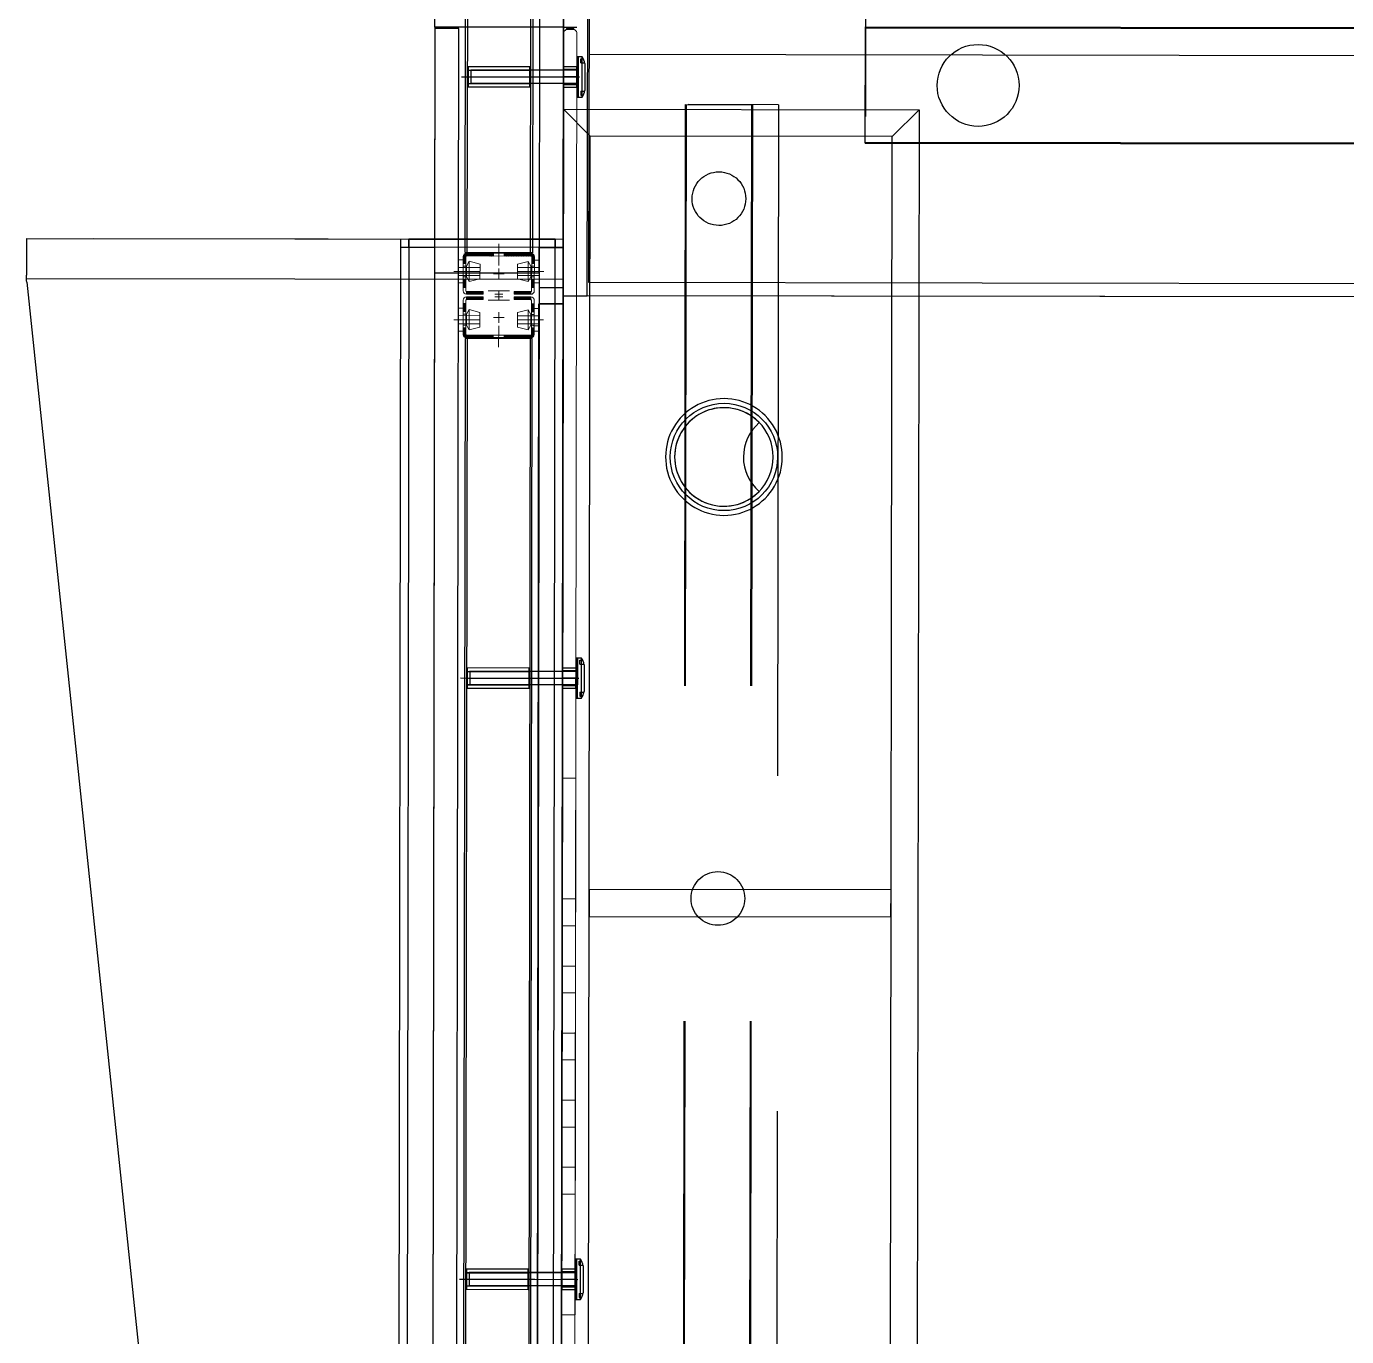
# Model space of a CAD drawing. Header units: inches. Extents: x 54 to 199, y 70 to 109.
# Drawn here: x 143.916 to 144.9, y 79.248 to 80.224 of the extents above; entities that cross this region are included whole.
import ezdxf
from ezdxf.enums import TextEntityAlignment as Align

# ---------------------------------------------------------------- set-up
doc = ezdxf.new("R2010")
doc.units = ezdxf.units.IN
doc.header["$MEASUREMENT"] = 0
for name, pattern in [('ACAD_ISO02W100', [15, 12, -3]), ('ACAD_ISO03W100', [30, 12, -18]), ('ACAD_ISO10W100', [18.5, 12, -3, 0.5, -3]), ('CENTERX2', [4, 2.5, -0.5, 0.5, -0.5]), ('DASHDOT', [1, 0.5, -0.25, 0, -0.25]), ('DASHED', [0.75, 0.5, -0.25]), ('DGN Style 2', [0.635854, 0.381513, -0.254342]), ('DGN Style 4', [470.164695, 234.8475, -117.42375, 0.469695, -117.42375]), ('HIDDEN2', [0.1875, 0.125, -0.0625]), ('HIDDENX2', [0.75, 0.5, -0.25])]:
    doc.linetypes.add(name, pattern=pattern)
for name, color, linetype in [('1501', 6, 'Continuous'), ('A002_Pen02', 2, 'Continuous'), ('CENTER', 20, 'DASHDOT'), ('DIM', 152, 'Continuous'), ('hatch', 2, 'Continuous'), ('hidden', 252, 'Continuous'), ('metal', 200, 'Continuous'), ('partition', 7, 'Continuous')]:
    doc.layers.add(name, color=color, linetype=linetype)
doc.layers.add('GLASS-EEE', color=140, linetype='Continuous', lineweight=5)
doc.layers.add('ws', color=7, linetype='Continuous', lineweight=0)
doc.layers.add('GOLDCLADDING', color=7, linetype='Continuous', true_color=0xffc20a)
doc.styles.add('ROMANS', font='romans.shx')

# ---------------------------------------------------------------- blocks, each defined once
blk = doc.blocks.new('GRWRFHRH')
at = {"color": 252, "ltscale": 3}
for p, q in [((4.2425, 7.5543), (4.24475, 9.07229)), ((4.34075, 9.07215), (4.3385, 7.55415)), ((4.3382, 7.35415), (4.33879, 7.75415)), ((4.35753, 7.57412), (4.35747, 7.53412)), ((4.2425, 7.5543), (4.24024, 6.0363)), ((4.2425, 7.5533), (4.24025, 6.0373)), ((4.3385, 7.55415), (4.2425, 7.5543)), ((4.3385, 7.55415), (4.2425, 7.5543)), ((4.2605, 7.55327), (4.2425, 7.5533)), ((4.25825, 6.03727), (4.2605, 7.55327)), ((4.33624, 6.03615), (4.3385, 7.55415)), ((4.34846, 7.53214), (4.34842, 7.50214)), ((4.34946, 7.53214), (4.34846, 7.53214)), ((4.34942, 7.50214), (4.34946, 7.53214)), ((4.35747, 7.53412), (5.66947, 7.53218)), ((4.26945, 7.52226), (4.26943, 7.51226)), ((4.34945, 7.52214), (4.26945, 7.52226)), ((4.34894, 7.51714), (4.33794, 7.51715)), ((4.33845, 7.52465), (4.33843, 7.50965)), ((4.33845, 7.52265), (4.33843, 7.51165)), ((4.34845, 7.52464), (4.33845, 7.52465)), ((4.34845, 7.52264), (4.33845, 7.52265)), ((4.34994, 7.51714), (4.34794, 7.51714)), ((4.34843, 7.50964), (4.34845, 7.52464)), ((4.34843, 7.51164), (4.34845, 7.52264)), ((4.34845, 7.52264), (4.34843, 7.51164)), ((4.34945, 7.52264), (4.34845, 7.52264)), ((4.34943, 7.51164), (4.34945, 7.52264)), ((4.34943, 7.51214), (4.26943, 7.51226)), ((4.33843, 7.51165), (4.34843, 7.51164)), ((4.33843, 7.50965), (4.34843, 7.50964)), ((4.34843, 7.51164), (4.34943, 7.51164)), ((4.34842, 7.50214), (4.34942, 7.50214)), ((4.21527, 6.05234), (4.21725, 7.39034)), ((4.21527, 6.05234), (4.21725, 7.39034)), ((4.21725, 7.39034), (4.24225, 7.3903)), ((4.21725, 7.39034), (4.22325, 7.39033)), ((4.22325, 7.39033), (4.22127, 6.05233)), ((4.22326, 7.39633), (4.22325, 7.39033)), ((4.22325, 7.39033), (4.22326, 7.39633)), ((4.22325, 7.39033), (4.24225, 7.3903)), ((4.33225, 7.39017), (4.22325, 7.39033)), ((4.33226, 7.39617), (4.22326, 7.39633)), ((4.22326, 7.39633), (4.33226, 7.39617)), ((4.24225, 7.3903), (4.24027, 6.0523)), ((4.24225, 7.3903), (4.24223, 7.3713)), ((4.32025, 7.39018), (4.31827, 6.05218)), ((4.32023, 7.37118), (4.32025, 7.39018)), ((4.33825, 7.39016), (4.32025, 7.39018)), ((4.32025, 7.39018), (4.33225, 7.39017)), ((4.33027, 6.05217), (4.33225, 7.39017)), ((4.33225, 7.39017), (4.33226, 7.39617)), ((4.33226, 7.39617), (4.33225, 7.39017)), ((4.33225, 7.39017), (4.33825, 7.39016)), ((4.33627, 6.05216), (4.33825, 7.39016)), ((4.33825, 7.39016), (4.33627, 6.05216)), ((4.24223, 7.3713), (4.32023, 7.37118)), ((4.3382, 7.35415), (4.33627, 6.05415)), ((4.9382, 7.35326), (4.3382, 7.35415)), ((5.6882, 7.35215), (4.3382, 7.35415)), ((4.3187, 6.34219), (4.32019, 7.34818)), ((4.32019, 7.34818), (4.33819, 7.34816)), ((4.33819, 7.34816), (4.3367, 6.34216)), ((4.3478, 7.08414), (4.34776, 7.05414)), ((4.3488, 7.08414), (4.3478, 7.08414)), ((4.34876, 7.05414), (4.3488, 7.08414)), ((4.26878, 7.07426), (4.26877, 7.06426)), ((4.34878, 7.07414), (4.26878, 7.07426)), ((4.33779, 7.07665), (4.33777, 7.06165)), ((4.33779, 7.07465), (4.33777, 7.06365)), ((4.34779, 7.07664), (4.33779, 7.07665)), ((4.34779, 7.07464), (4.33779, 7.07465)), ((4.34777, 7.06164), (4.34779, 7.07664)), ((4.34777, 7.06364), (4.34779, 7.07464)), ((4.34779, 7.07464), (4.34777, 7.06364)), ((4.34879, 7.07464), (4.34779, 7.07464)), ((4.34877, 7.06364), (4.34879, 7.07464)), ((4.34877, 7.06414), (4.26877, 7.06426)), ((4.34828, 7.06914), (4.33728, 7.06915)), ((4.34928, 7.06914), (4.34728, 7.06914)), ((4.33777, 7.06365), (4.34777, 7.06364)), ((4.33777, 7.06165), (4.34777, 7.06164)), ((4.34776, 7.05414), (4.34876, 7.05414)), ((4.34777, 7.06364), (4.34877, 7.06364)), ((4.34713, 6.63614), (4.34709, 6.60614)), ((4.34813, 6.63614), (4.34713, 6.63614)), ((4.34809, 6.60614), (4.34813, 6.63614)), ((4.26812, 6.62626), (4.26811, 6.61626)), ((4.34812, 6.62614), (4.26812, 6.62626)), ((4.34761, 6.62114), (4.33661, 6.62115)), ((4.33712, 6.62865), (4.3371, 6.61365)), ((4.33712, 6.62665), (4.3371, 6.61565)), ((4.34712, 6.62864), (4.33712, 6.62865)), ((4.34712, 6.62664), (4.33712, 6.62665)), ((4.34861, 6.62114), (4.34661, 6.62114)), ((4.3471, 6.61364), (4.34712, 6.62864)), ((4.3471, 6.61564), (4.34712, 6.62664)), ((4.34712, 6.62664), (4.3471, 6.61564)), ((4.34812, 6.62664), (4.34712, 6.62664)), ((4.3481, 6.61564), (4.34812, 6.62664)), ((4.34811, 6.61614), (4.26811, 6.61626)), ((4.3371, 6.61565), (4.3471, 6.61564)), ((4.3371, 6.61365), (4.3471, 6.61364)), ((4.3471, 6.61564), (4.3481, 6.61564)), ((4.34709, 6.60614), (4.34809, 6.60614))]:
    blk.add_line(p, q, dxfattribs=at)
at = {"color": 252, "linetype": 'ACAD_ISO03W100'}
for p, q in [((4.33879, 7.75415), (4.3382, 7.35415)), ((4.3562, 7.35413), (4.35679, 7.75413)), ((4.35778, 7.74412), (4.35721, 7.36413)), ((4.33841, 7.49315), (4.33665, 6.31015)), ((4.35838, 7.47312), (4.33841, 7.49315)), ((4.33841, 7.49315), (4.60341, 7.49276)), ((4.35838, 7.47312), (4.33841, 7.49315)), ((4.58338, 7.47279), (4.60341, 7.49276)), ((4.60341, 7.49276), (4.58338, 7.47279)), ((4.60341, 7.49276), (4.60165, 6.30976)), ((4.35668, 6.33012), (4.35838, 7.47312)), ((4.58338, 7.47279), (4.35838, 7.47312)), ((4.58168, 6.32979), (4.58338, 7.47279)), ((4.35721, 7.36413), (5.66921, 7.36218)), ((4.3382, 7.35415), (4.3562, 7.35413)), ((4.35754, 6.91162), (4.35751, 6.89162)), ((4.58254, 6.91129), (4.35754, 6.91162)), ((4.58251, 6.89129), (4.58254, 6.91129)), ((4.35751, 6.89162), (4.58251, 6.89129))]:
    blk.add_line(p, q, dxfattribs=at)
at = {"color": 252, "linetype": 'DASHED'}
for p, q in [((4.56352, 7.5738), (4.56339, 7.48773)), ((4.56336, 7.4678), (4.56349, 7.5545)), ((4.56349, 7.5545), (5.66349, 7.55289)), ((4.56349, 7.5538), (5.66349, 7.55219)), ((4.42765, 6.31352), (4.42942, 7.49652)), ((4.428, 6.31352), (4.42977, 7.49652)), ((4.428, 6.31352), (4.42977, 7.49652)), ((4.42835, 6.31352), (4.43012, 7.49652)), ((4.42942, 7.49652), (4.47943, 7.49644)), ((4.49873, 7.49642), (4.43135, 7.49652)), ((4.47696, 6.31345), (4.47873, 7.49645)), ((4.47766, 6.31345), (4.47943, 7.49644)), ((4.49873, 7.49642), (4.49696, 6.31342)), ((4.56336, 7.4685), (5.66336, 7.46688)), ((4.56336, 7.46815), (5.66336, 7.46653)), ((4.56336, 7.46815), (5.66336, 7.46653)), ((4.56336, 7.4678), (5.66336, 7.46618))]:
    blk.add_line(p, q, dxfattribs=at)
at = {"color": 252}
for p, q in [((4.34946, 7.53214), (4.34942, 7.50214)), ((4.35246, 7.53213), (4.34946, 7.53214)), ((4.35242, 7.50213), (4.35246, 7.53213)), ((4.35445, 7.52713), (4.35442, 7.50713)), ((4.34945, 7.52214), (4.34943, 7.51214)), ((4.34942, 7.50214), (4.35242, 7.50213)), ((3.98826, 7.39668), (4.33826, 7.39616)), ((4.21527, 6.05234), (4.21725, 7.39034)), ((4.21725, 7.39034), (4.24225, 7.3903)), ((4.32025, 7.39018), (4.33825, 7.39016)), ((4.33825, 7.39016), (4.33627, 6.05216)), ((4.29427, 7.38574), (4.28627, 7.38575)), ((4.29418, 7.3227), (4.28618, 7.32272)), ((4.3488, 7.08414), (4.34876, 7.05414)), ((4.3518, 7.08413), (4.3488, 7.08414)), ((4.35176, 7.05413), (4.3518, 7.08413)), ((4.34878, 7.07414), (4.34877, 7.06414)), ((4.35379, 7.07913), (4.35376, 7.05913)), ((4.34876, 7.05414), (4.35176, 7.05413)), ((4.34813, 6.63614), (4.34809, 6.60614)), ((4.35113, 6.63613), (4.34813, 6.63614)), ((4.35109, 6.60613), (4.35113, 6.63613)), ((4.35313, 6.63113), (4.3531, 6.61113)), ((4.34812, 6.62614), (4.34811, 6.61614)), ((4.34809, 6.60614), (4.35109, 6.60613))]:
    blk.add_line(p, q, dxfattribs=at)
at = {"color": 252, "linetype": 'HIDDENX2'}
for p, q in [((4.35139, 7.53063), (4.35332, 7.53063)), ((4.35139, 7.52763), (4.35139, 7.53063)), ((4.35139, 7.52763), (4.35436, 7.52763)), ((4.35136, 7.50663), (4.35135, 7.50363)), ((4.35136, 7.50663), (4.35433, 7.50663)), ((4.35135, 7.50363), (4.35328, 7.50363)), ((4.35072, 7.07963), (4.35073, 7.08263)), ((4.35072, 7.07963), (4.35369, 7.07963)), ((4.35073, 7.08263), (4.35266, 7.08263)), ((4.35069, 7.05863), (4.35366, 7.05863)), ((4.35069, 7.05863), (4.35069, 7.05563)), ((4.35069, 7.05563), (4.35262, 7.05563)), ((4.35006, 6.63463), (4.352, 6.63463)), ((4.35006, 6.63163), (4.35006, 6.63463)), ((4.35006, 6.63163), (4.35303, 6.63163)), ((4.35003, 6.61063), (4.35002, 6.60763)), ((4.35002, 6.60763), (4.35196, 6.60763)), ((4.35003, 6.61063), (4.353, 6.61063))]:
    blk.add_line(p, q, dxfattribs=at)
at = {"color": 252, "linetype": 'CENTERX2', "ltscale": 3}
for p, q in [((4.26242, 7.51727), (4.31852, 7.51719)), ((4.26173, 7.06927), (4.31783, 7.06919)), ((4.26106, 6.62127), (4.31717, 6.62119))]:
    blk.add_line(p, q, dxfattribs=at)
at = {"color": 252, "linetype": 'HIDDEN2'}
for p, q in [((4.26748, 7.52477), (4.26746, 7.50977)), ((4.31348, 7.5247), (4.26748, 7.52477)), ((4.26748, 7.52227), (4.31348, 7.5222)), ((4.26748, 7.52212), (4.31348, 7.52205)), ((4.31346, 7.5097), (4.31348, 7.5247)), ((4.26746, 7.51242), (4.31346, 7.51235)), ((4.26746, 7.51227), (4.31346, 7.5122)), ((4.26746, 7.50977), (4.31346, 7.5097)), ((4.26679, 7.07676), (4.26677, 7.06176)), ((4.31279, 7.0767), (4.26679, 7.07676)), ((4.26679, 7.07426), (4.31279, 7.0742)), ((4.26679, 7.07411), (4.31279, 7.07405)), ((4.31277, 7.0617), (4.31279, 7.0767)), ((4.26677, 7.06441), (4.31277, 7.06435)), ((4.26677, 7.06426), (4.31277, 7.0642)), ((4.26677, 7.06176), (4.31277, 7.0617)), ((4.26613, 6.62876), (4.2661, 6.61376)), ((4.26612, 6.62626), (4.31212, 6.6262)), ((4.26612, 6.62611), (4.31212, 6.62605)), ((4.31213, 6.6287), (4.26613, 6.62876)), ((4.3121, 6.6137), (4.31213, 6.6287)), ((4.2661, 6.61376), (4.3121, 6.6137)), ((4.26611, 6.61641), (4.31211, 6.61635)), ((4.26611, 6.61626), (4.31211, 6.6162))]:
    blk.add_line(p, q, dxfattribs=at)
at = {"color": 252, "linetype": 'CENTERX2'}
for p, q in [((4.26827, 7.51726), (4.35048, 7.51714)), ((4.26761, 7.06926), (4.34981, 7.06914)), ((4.26694, 6.62126), (4.34915, 6.62114))]:
    blk.add_line(p, q, dxfattribs=at)
at = {"color": 252, "linetype": 'HIDDENX2', "ltscale": 3}
for p, q in [((4.34945, 7.52198), (4.26945, 7.5221)), ((4.34943, 7.51229), (4.26943, 7.51241)), ((4.34878, 7.07398), (4.26878, 7.0741)), ((4.34877, 7.06429), (4.26877, 7.06441)), ((4.34812, 6.62598), (4.26812, 6.6261)), ((4.34811, 6.61629), (4.26811, 6.61641))]:
    blk.add_line(p, q, dxfattribs=at)
at = {"color": 252, "lineweight": 25}
for p, q in [((3.93826, 7.39675), (3.93822, 7.3694)), ((3.93826, 7.39675), (4.33826, 7.39616)), ((4.33826, 7.39616), (4.3367, 6.34616)), ((3.9385, 7.36411), (4.03757, 6.4196))]:
    blk.add_line(p, q, dxfattribs=at)
at = {"color": 252, "lineweight": 0}
blk.add_line((4.32078, 7.33168), (4.31558, 7.33169), dxfattribs=at)
at = {"color": 252, "linetype": 'DASHED'}
for centre, major_axis in [((4.64742, 7.51086, 0.0039), (-0.02157, 0.02157)), ((4.45431, 7.42648), (-0.01414, 0.01414)), ((4.45354, 6.90498), (-0.01414, 0.01414))]:
    blk.add_ellipse(centre, major_axis=major_axis, ratio=1, start_param=2.354711, end_param=8.637896, dxfattribs=at)
at = {"color": 252}
for centre, start_param, end_param in [((4.34163, 7.52493), 4.097186, 4.51402), ((4.34161, 7.50937), 3.336994, 3.753828), ((4.34097, 7.07693), 4.097186, 4.51402), ((4.34094, 7.06137), 3.336994, 3.753828), ((4.3403, 6.62893), 4.097186, 4.51402), ((4.34028, 6.61337), 3.336994, 3.753828)]:
    blk.add_ellipse(centre, major_axis=(-0.0092, 0.0092), ratio=1, start_param=start_param, end_param=end_param, dxfattribs=at)
at = {"color": 252, "extrusion": (0, 0, -1)}
blk.add_ellipse((3.98822, 7.36933), major_axis=(-0.03536, 0.03536), ratio=1, start_param=5.393279, end_param=5.499271, dxfattribs=at)
at = {"color": 252, "linetype": 'ACAD_ISO02W100', "ltscale": 3}
blk.add_ellipse((4.45802, 7.23398), major_axis=(-0.02828, 0.02828), ratio=1, start_param=2.354711, end_param=8.637896, dxfattribs=at)
at = {"layer": '1501', "color": 252}
for centre, major_axis, start_param, end_param in [((4.45802, 7.23398), (-0.02597, 0.02597), 4.697226, 9.436973), ((4.50618, 7.2339), (0.0238, 0.0238), 1.489627, 3.219795)]:
    blk.add_ellipse(centre, major_axis=major_axis, ratio=1, start_param=start_param, end_param=end_param, dxfattribs=at)
at = {"layer": 'A002_Pen02', "color": 252, "linetype": 'ACAD_ISO03W100'}
for p, q in [((4.21722, 7.36634), (4.21726, 7.39634)), ((4.21722, 7.36634), (4.21726, 7.39634)), ((4.33822, 7.36616), (3.93822, 7.36675))]:
    blk.add_line(p, q, dxfattribs=at)
at = {"layer": 'CENTER', "color": 252, "linetype": 'DASHDOT', "lineweight": 0, "ltscale": 5}
for p, q in [((4.29026, 7.39272), (4.29023, 7.37672)), ((4.25673, 7.37227), (4.27273, 7.37225)), ((4.29422, 7.37047), (4.28622, 7.37048)), ((4.29023, 7.37447), (4.29022, 7.36647)), ((4.32373, 7.37217), (4.30773, 7.3722)), ((4.2982, 7.35072), (4.2822, 7.35074)), ((4.29821, 7.35771), (4.28221, 7.35774)), ((4.2932, 7.35522), (4.2872, 7.35523)), ((4.2932, 7.35323), (4.2872, 7.35323)), ((4.29021, 7.35772), (4.2902, 7.35422)), ((4.2902, 7.35073), (4.2902, 7.35423)), ((4.29017, 7.33398), (4.29018, 7.34198)), ((4.25667, 7.33628), (4.27267, 7.33626)), ((4.29418, 7.33797), (4.28618, 7.33799)), ((4.29014, 7.31573), (4.29017, 7.33173)), ((4.32367, 7.33618), (4.30767, 7.3362))]:
    blk.add_line(p, q, dxfattribs=at)
at = {"layer": 'DIM', "color": 252}
for major_axis, start_param, end_param in [((0.03076, 0.03076), 0.783914, 3.925507), ((0.02597, 0.02597), 0.783914, 3.925507), ((0.03076, 0.03076), 3.925507, 7.0671), ((-0.02597, 0.02597), 2.354711, 5.496303)]:
    blk.add_ellipse((4.45802, 7.23398), major_axis=major_axis, ratio=1, start_param=start_param, end_param=end_param, dxfattribs=at)
at = {"layer": 'GLASS-EEE', "color": 252}
for p, q in [((4.33625, 6.03907), (4.33849, 7.55024)), ((4.33879, 7.55095), (4.3402, 7.55236)), ((4.34091, 7.55265), (4.34608, 7.55264)), ((4.34849, 7.55022), (4.34625, 6.03905)), ((4.34679, 7.55235), (4.3482, 7.55093))]:
    blk.add_line(p, q, dxfattribs=at)
at = {"layer": 'GLASS-EEE', "color": 252, "ltscale": 3}
for p, q in [((4.33767, 6.99465), (4.33707, 6.59465)), ((4.34767, 6.99464), (4.33767, 6.99465)), ((4.34707, 6.59464), (4.34767, 6.99464)), ((4.33753, 6.90465), (4.3375, 6.88465)), ((4.34753, 6.90464), (4.33753, 6.90465)), ((4.3475, 6.88464), (4.34753, 6.90464)), ((4.3375, 6.88465), (4.3475, 6.88464)), ((4.33746, 6.85465), (4.33743, 6.83465)), ((4.34746, 6.85464), (4.33746, 6.85465)), ((4.34743, 6.83464), (4.34746, 6.85464)), ((4.33743, 6.83465), (4.34743, 6.83464)), ((4.33738, 6.80465), (4.33736, 6.78465)), ((4.34738, 6.80464), (4.33738, 6.80465)), ((4.34736, 6.78464), (4.34738, 6.80464)), ((4.33736, 6.78465), (4.34736, 6.78464)), ((4.33728, 6.73465), (4.33731, 6.75465)), ((4.33731, 6.75465), (4.34731, 6.75464)), ((4.34731, 6.75464), (4.34728, 6.73464)), ((4.34728, 6.73464), (4.33728, 6.73465)), ((4.33721, 6.68465), (4.33724, 6.70465)), ((4.33724, 6.70465), (4.34724, 6.70464)), ((4.34724, 6.70464), (4.34721, 6.68464)), ((4.34721, 6.68464), (4.33721, 6.68465)), ((4.33707, 6.59465), (4.34707, 6.59464))]:
    blk.add_line(p, q, dxfattribs=at)
at = {"layer": 'GLASS-EEE', "color": 252}
for centre, major_axis, start_param, end_param in [((4.33949, 7.55024), (0.000707, 0.000707), 1.569313, 2.354711), ((4.34091, 7.55165), (-0.000707, 0.000707), -0.786882, -0.001484), ((4.34608, 7.55164), (-0.000707, 0.000707), 4.710905, 5.496303), ((4.34749, 7.55023), (-0.000707, 0.000707), 3.925507, 4.710905)]:
    blk.add_ellipse(centre, major_axis=major_axis, ratio=1, start_param=start_param, end_param=end_param, dxfattribs=at)
at = {"layer": 'hatch', "color": 252, "linetype": 'Continuous', "lineweight": 0}
for p, q in [((4.26024, 7.38077), (4.26021, 7.36377)), ((4.26374, 7.38076), (4.26024, 7.38077)), ((4.26374, 7.38076), (4.26371, 7.36376)), ((4.26374, 7.38283), (4.26668, 7.38576)), ((4.26374, 7.3823), (4.26721, 7.38576)), ((4.26374, 7.38177), (4.26774, 7.38576)), ((4.26374, 7.38124), (4.26574, 7.38323)), ((4.26374, 7.38071), (4.26574, 7.3827)), ((4.26374, 7.38018), (4.26574, 7.38217)), ((4.26374, 7.37965), (4.26574, 7.38164)), ((4.26374, 7.37912), (4.26574, 7.38111)), ((4.26374, 7.37859), (4.26574, 7.38058)), ((4.26375, 7.38336), (4.26615, 7.38576)), ((4.26385, 7.384), (4.26551, 7.38565)), ((4.26394, 7.37826), (4.26574, 7.38005)), ((4.26448, 7.37826), (4.26574, 7.37952)), ((4.26501, 7.37826), (4.26574, 7.37899)), ((4.26824, 7.37976), (4.26623, 7.37626)), ((4.26627, 7.38376), (4.26827, 7.38576)), ((4.2668, 7.38376), (4.2688, 7.38576)), ((4.26733, 7.38376), (4.26933, 7.38576)), ((4.26786, 7.38376), (4.26986, 7.38575)), ((4.26824, 7.37976), (4.26822, 7.36476)), ((4.27624, 7.37775), (4.26824, 7.37976)), ((4.26839, 7.38376), (4.2704, 7.38575)), ((4.26892, 7.38376), (4.27093, 7.38575)), ((4.26945, 7.38376), (4.27146, 7.38575)), ((4.26998, 7.38375), (4.27199, 7.38575)), ((4.27051, 7.38375), (4.27252, 7.38575)), ((4.27104, 7.38375), (4.27305, 7.38575)), ((4.27157, 7.38375), (4.27358, 7.38575)), ((4.2721, 7.38375), (4.27411, 7.38575)), ((4.27263, 7.38375), (4.27464, 7.38575)), ((4.27317, 7.38375), (4.27517, 7.38575)), ((4.2737, 7.38375), (4.2757, 7.38575)), ((4.27423, 7.38375), (4.27623, 7.38575)), ((4.27476, 7.38375), (4.27676, 7.38574)), ((4.27529, 7.38375), (4.27729, 7.38574)), ((4.27582, 7.38375), (4.27782, 7.38574)), ((4.27635, 7.38375), (4.27835, 7.38574)), ((4.27688, 7.38374), (4.27888, 7.38574)), ((4.27741, 7.38374), (4.27941, 7.38574)), ((4.27794, 7.38374), (4.27994, 7.38574)), ((4.27847, 7.38374), (4.28047, 7.38574)), ((4.279, 7.38374), (4.281, 7.38574)), ((4.27953, 7.38374), (4.28153, 7.38574)), ((4.28006, 7.38374), (4.28206, 7.38574)), ((4.28059, 7.38374), (4.28259, 7.38574)), ((4.28112, 7.38374), (4.28312, 7.38574)), ((4.28165, 7.38374), (4.28365, 7.38573)), ((4.28218, 7.38374), (4.28418, 7.38573)), ((4.28271, 7.38374), (4.28471, 7.38573)), ((4.28324, 7.38373), (4.28524, 7.38573)), ((4.28377, 7.38373), (4.28577, 7.38573)), ((4.2843, 7.38373), (4.28625, 7.38567)), ((4.28483, 7.38373), (4.28625, 7.38514)), ((4.28536, 7.38373), (4.28625, 7.38461)), ((4.28589, 7.38373), (4.28624, 7.38408)), ((4.29424, 7.38411), (4.29585, 7.38572)), ((4.29425, 7.38571), (4.29426, 7.38572)), ((4.29425, 7.38518), (4.29479, 7.38572)), ((4.29425, 7.38464), (4.29532, 7.38572)), ((4.29438, 7.38372), (4.29638, 7.38572)), ((4.29491, 7.38372), (4.29691, 7.38571)), ((4.29544, 7.38372), (4.29744, 7.38571)), ((4.29597, 7.38372), (4.29797, 7.38571)), ((4.2965, 7.38372), (4.2985, 7.38571)), ((4.29703, 7.38371), (4.29903, 7.38571)), ((4.29756, 7.38371), (4.29956, 7.38571)), ((4.29809, 7.38371), (4.30009, 7.38571)), ((4.29862, 7.38371), (4.30062, 7.38571)), ((4.29915, 7.38371), (4.30115, 7.38571)), ((4.29968, 7.38371), (4.30168, 7.38571)), ((4.30021, 7.38371), (4.30222, 7.38571)), ((4.30074, 7.38371), (4.30275, 7.38571)), ((4.30127, 7.38371), (4.30328, 7.38571)), ((4.3018, 7.38371), (4.30381, 7.3857)), ((4.30233, 7.38371), (4.30434, 7.3857)), ((4.30286, 7.38371), (4.30487, 7.3857)), ((4.30339, 7.3837), (4.3054, 7.3857)), ((4.30392, 7.3837), (4.30593, 7.3857)), ((4.30424, 7.3777), (4.31224, 7.37969)), ((4.30445, 7.3837), (4.30646, 7.3857)), ((4.30499, 7.3837), (4.30699, 7.3857)), ((4.30552, 7.3837), (4.30752, 7.3857)), ((4.30605, 7.3837), (4.30805, 7.3857)), ((4.30658, 7.3837), (4.30858, 7.3857)), ((4.30711, 7.3837), (4.30911, 7.3857)), ((4.30764, 7.3837), (4.30964, 7.3857)), ((4.30817, 7.3837), (4.31017, 7.38569)), ((4.3087, 7.3837), (4.3107, 7.38569)), ((4.30923, 7.3837), (4.31123, 7.38569)), ((4.30976, 7.3837), (4.31176, 7.38569)), ((4.31029, 7.38369), (4.31229, 7.38569)), ((4.31082, 7.38369), (4.31282, 7.38569)), ((4.31135, 7.38369), (4.31335, 7.38569)), ((4.31188, 7.38369), (4.31388, 7.38569)), ((4.31224, 7.37969), (4.31222, 7.36469)), ((4.31224, 7.37969), (4.31423, 7.37619)), ((4.31241, 7.38369), (4.31441, 7.38568)), ((4.31294, 7.38369), (4.31487, 7.38561)), ((4.31347, 7.38369), (4.31526, 7.38547)), ((4.314, 7.38369), (4.3156, 7.38529)), ((4.31447, 7.38363), (4.3159, 7.38506)), ((4.31472, 7.38335), (4.31616, 7.38479)), ((4.31474, 7.38284), (4.31639, 7.38448)), ((4.31474, 7.38231), (4.31656, 7.38412)), ((4.31474, 7.38178), (4.31669, 7.38372)), ((4.31474, 7.38125), (4.31674, 7.38325)), ((4.31474, 7.38072), (4.31674, 7.38272)), ((4.31474, 7.38019), (4.31674, 7.38219)), ((4.31474, 7.37966), (4.31674, 7.38166)), ((4.31474, 7.37913), (4.31674, 7.38113)), ((4.31474, 7.3786), (4.31674, 7.38059)), ((4.31486, 7.37819), (4.31674, 7.38006)), ((4.31539, 7.37819), (4.31674, 7.37953)), ((4.31592, 7.37819), (4.31674, 7.379)), ((4.31674, 7.38069), (4.31671, 7.36369)), ((4.31674, 7.38069), (4.32024, 7.38068)), ((4.32024, 7.38068), (4.32021, 7.36368)), ((4.26623, 7.37626), (4.26373, 7.37626)), ((4.26554, 7.37826), (4.26574, 7.37846)), ((4.26623, 7.37626), (4.26622, 7.36826)), ((4.27624, 7.37775), (4.27622, 7.36675)), ((4.30424, 7.3777), (4.30422, 7.3667)), ((4.31423, 7.37619), (4.31422, 7.36819)), ((4.31423, 7.37619), (4.31673, 7.37619)), ((4.31645, 7.37819), (4.31674, 7.37847)), ((4.26371, 7.36376), (4.26021, 7.36377)), ((4.26371, 7.36374), (4.26572, 7.36573)), ((4.26371, 7.36321), (4.26572, 7.3652)), ((4.26371, 7.36268), (4.26572, 7.36467)), ((4.26371, 7.36214), (4.26571, 7.36414)), ((4.26371, 7.36161), (4.26571, 7.36361)), ((4.26371, 7.36108), (4.26571, 7.36308)), ((4.26371, 7.36055), (4.26571, 7.36255)), ((4.26622, 7.36826), (4.26372, 7.36826)), ((4.26372, 7.36586), (4.26412, 7.36626)), ((4.26372, 7.36533), (4.26465, 7.36626)), ((4.26372, 7.3648), (4.26519, 7.36626)), ((4.26372, 7.36427), (4.26572, 7.36626)), ((4.26395, 7.36026), (4.26571, 7.36202)), ((4.26448, 7.36026), (4.26571, 7.36149)), ((4.26501, 7.36026), (4.26571, 7.36096)), ((4.26554, 7.36026), (4.26571, 7.36043)), ((4.26822, 7.36476), (4.26622, 7.36826)), ((4.27622, 7.36675), (4.26822, 7.36476)), ((4.30422, 7.3667), (4.31222, 7.36469)), ((4.31222, 7.36469), (4.31422, 7.36819)), ((4.31422, 7.36819), (4.31672, 7.36819)), ((4.31471, 7.36375), (4.31672, 7.36575)), ((4.31471, 7.36322), (4.31672, 7.36522)), ((4.31471, 7.36269), (4.31672, 7.36468)), ((4.31471, 7.36216), (4.31671, 7.36415)), ((4.31471, 7.36163), (4.31671, 7.36362)), ((4.31471, 7.3611), (4.31671, 7.36309)), ((4.31471, 7.36057), (4.31671, 7.36256)), ((4.31472, 7.36587), (4.31504, 7.36619)), ((4.31472, 7.36534), (4.31557, 7.36619)), ((4.31472, 7.36481), (4.3161, 7.36619)), ((4.31472, 7.36428), (4.31663, 7.36619)), ((4.31486, 7.36019), (4.31671, 7.36203)), ((4.31539, 7.36019), (4.31671, 7.3615)), ((4.31592, 7.36019), (4.31671, 7.36097)), ((4.31645, 7.36019), (4.31671, 7.36044)), ((4.31671, 7.36369), (4.32021, 7.36368)), ((4.2662, 7.35722), (4.26625, 7.35726)), ((4.2662, 7.35669), (4.26678, 7.35726)), ((4.2662, 7.35616), (4.26731, 7.35726)), ((4.2662, 7.35563), (4.26784, 7.35726)), ((4.2662, 7.3529), (4.26783, 7.35126)), ((4.2662, 7.35237), (4.2673, 7.35126)), ((4.2662, 7.35184), (4.26677, 7.35126)), ((4.2662, 7.35131), (4.26624, 7.35127)), ((4.26636, 7.35326), (4.26836, 7.35126)), ((4.26637, 7.35526), (4.26837, 7.35726)), ((4.26689, 7.35326), (4.26889, 7.35126)), ((4.2669, 7.35526), (4.2689, 7.35726)), ((4.26742, 7.35326), (4.26942, 7.35126)), ((4.26743, 7.35526), (4.26943, 7.35726)), ((4.26795, 7.35326), (4.26995, 7.35126)), ((4.26796, 7.35526), (4.26996, 7.35725)), ((4.26848, 7.35326), (4.27048, 7.35126)), ((4.26849, 7.35526), (4.27049, 7.35725)), ((4.26902, 7.35526), (4.27102, 7.35725)), ((4.26902, 7.35326), (4.27101, 7.35126)), ((4.26955, 7.35526), (4.27155, 7.35725)), ((4.26955, 7.35326), (4.27154, 7.35126)), ((4.27008, 7.35525), (4.27208, 7.35725)), ((4.27008, 7.35326), (4.27207, 7.35126)), ((4.27061, 7.35525), (4.27261, 7.35725)), ((4.27061, 7.35326), (4.2726, 7.35126)), ((4.27114, 7.35525), (4.27314, 7.35725)), ((4.27114, 7.35326), (4.27313, 7.35125)), ((4.27167, 7.35525), (4.27367, 7.35725)), ((4.27167, 7.35326), (4.27366, 7.35125)), ((4.2722, 7.35525), (4.2742, 7.35725)), ((4.2722, 7.35326), (4.27419, 7.35125)), ((4.27273, 7.35525), (4.27473, 7.35725)), ((4.27273, 7.35326), (4.27472, 7.35125)), ((4.27326, 7.35525), (4.27526, 7.35725)), ((4.27326, 7.35325), (4.27525, 7.35125)), ((4.27379, 7.35525), (4.27579, 7.35725)), ((4.27379, 7.35325), (4.27579, 7.35125)), ((4.27432, 7.35525), (4.27632, 7.35725)), ((4.27432, 7.35325), (4.27632, 7.35125)), ((4.27485, 7.35525), (4.27685, 7.35724)), ((4.27485, 7.35325), (4.27685, 7.35125)), ((4.27538, 7.35525), (4.27739, 7.35724)), ((4.27538, 7.35325), (4.27738, 7.35125)), ((4.27591, 7.35525), (4.27792, 7.35724)), ((4.27591, 7.35325), (4.27791, 7.35125)), ((4.27644, 7.35524), (4.27845, 7.35724)), ((4.27644, 7.35325), (4.27844, 7.35125)), ((4.27697, 7.35524), (4.2787, 7.35697)), ((4.27697, 7.35325), (4.2787, 7.35152)), ((4.2775, 7.35524), (4.2787, 7.35644)), ((4.2775, 7.35325), (4.2787, 7.35205)), ((4.27803, 7.35524), (4.2787, 7.35591)), ((4.27803, 7.35325), (4.2787, 7.35258)), ((4.27856, 7.35524), (4.2787, 7.35538)), ((4.27856, 7.35325), (4.2787, 7.35311)), ((4.3017, 7.35713), (4.30178, 7.35721)), ((4.3017, 7.3566), (4.30231, 7.35721)), ((4.3017, 7.35607), (4.30284, 7.35721)), ((4.3017, 7.35554), (4.30337, 7.3572)), ((4.3017, 7.35288), (4.30336, 7.35121)), ((4.3017, 7.35235), (4.30283, 7.35121)), ((4.3017, 7.35182), (4.3023, 7.35121)), ((4.3017, 7.35129), (4.30177, 7.35121)), ((4.3019, 7.35521), (4.3039, 7.3572)), ((4.3019, 7.35321), (4.30389, 7.35121)), ((4.30243, 7.35521), (4.30443, 7.3572)), ((4.30243, 7.35321), (4.30442, 7.35121)), ((4.30296, 7.35521), (4.30496, 7.3572)), ((4.30296, 7.35321), (4.30495, 7.35121)), ((4.30349, 7.3552), (4.30549, 7.3572)), ((4.30349, 7.35321), (4.30548, 7.35121)), ((4.30402, 7.3552), (4.30602, 7.3572)), ((4.30402, 7.35321), (4.30601, 7.35121)), ((4.30455, 7.3552), (4.30655, 7.3572)), ((4.30455, 7.35321), (4.30654, 7.35121)), ((4.30508, 7.3552), (4.30708, 7.3572)), ((4.30508, 7.35321), (4.30707, 7.3512)), ((4.30561, 7.3552), (4.30761, 7.3572)), ((4.30561, 7.35321), (4.30761, 7.3512)), ((4.30614, 7.3552), (4.30814, 7.3572)), ((4.30614, 7.35321), (4.30814, 7.3512)), ((4.30667, 7.3552), (4.30867, 7.3572)), ((4.30667, 7.35321), (4.30867, 7.3512)), ((4.3072, 7.3552), (4.3092, 7.3572)), ((4.3072, 7.3532), (4.3092, 7.3512)), ((4.30773, 7.3552), (4.30974, 7.3572)), ((4.30773, 7.3532), (4.30973, 7.3512)), ((4.30826, 7.3552), (4.31027, 7.35719)), ((4.30826, 7.3532), (4.31026, 7.3512)), ((4.30879, 7.3552), (4.3108, 7.35719)), ((4.30879, 7.3532), (4.31079, 7.3512)), ((4.30932, 7.3552), (4.31133, 7.35719)), ((4.30932, 7.3532), (4.31132, 7.3512)), ((4.30985, 7.3552), (4.31186, 7.35719)), ((4.30985, 7.3532), (4.31185, 7.3512)), ((4.31038, 7.35519), (4.31239, 7.35719)), ((4.31038, 7.3532), (4.31238, 7.3512)), ((4.31091, 7.35519), (4.31292, 7.35719)), ((4.31091, 7.3532), (4.31291, 7.3512)), ((4.31144, 7.35519), (4.31345, 7.35719)), ((4.31144, 7.3532), (4.31344, 7.3512)), ((4.31197, 7.35519), (4.31398, 7.35719)), ((4.31197, 7.3532), (4.31397, 7.35119)), ((4.3125, 7.3532), (4.3142, 7.3515)), ((4.31251, 7.35519), (4.3142, 7.35689)), ((4.31303, 7.3532), (4.3142, 7.35203)), ((4.31304, 7.35519), (4.3142, 7.35636)), ((4.31356, 7.35319), (4.3142, 7.35256)), ((4.31357, 7.35519), (4.3142, 7.35582)), ((4.31409, 7.35319), (4.3142, 7.35309)), ((4.3141, 7.35519), (4.3142, 7.35529)), ((4.26016, 7.32777), (4.26019, 7.34477)), ((4.26369, 7.34477), (4.26019, 7.34477)), ((4.26366, 7.32777), (4.26369, 7.34477)), ((4.26368, 7.34374), (4.26515, 7.34227)), ((4.26368, 7.34321), (4.26462, 7.34227)), ((4.26368, 7.34268), (4.26409, 7.34227)), ((4.26618, 7.34027), (4.26368, 7.34027)), ((4.26369, 7.34798), (4.26569, 7.34598)), ((4.26369, 7.34745), (4.26569, 7.34545)), ((4.26369, 7.34692), (4.26569, 7.34492)), ((4.26369, 7.34639), (4.26569, 7.34438)), ((4.26369, 7.34586), (4.26568, 7.34385)), ((4.26369, 7.34533), (4.26568, 7.34332)), ((4.26369, 7.3448), (4.26568, 7.34279)), ((4.26369, 7.34427), (4.26568, 7.34227)), ((4.26393, 7.34827), (4.26569, 7.34651)), ((4.26446, 7.34827), (4.26569, 7.34704)), ((4.26499, 7.34827), (4.26569, 7.34757)), ((4.26552, 7.34827), (4.26569, 7.3481)), ((4.26617, 7.33227), (4.26618, 7.34027)), ((4.26818, 7.34376), (4.26618, 7.34027)), ((4.26816, 7.32876), (4.26818, 7.34376)), ((4.27618, 7.34175), (4.26818, 7.34376)), ((4.27617, 7.33075), (4.27618, 7.34175)), ((4.30417, 7.33071), (4.30418, 7.34171)), ((4.30418, 7.34171), (4.31218, 7.3437)), ((4.31216, 7.3287), (4.31218, 7.3437)), ((4.31218, 7.3437), (4.31418, 7.34019)), ((4.31417, 7.33219), (4.31418, 7.34019)), ((4.31418, 7.34019), (4.31668, 7.34019)), ((4.31468, 7.34357), (4.31606, 7.34219)), ((4.31468, 7.34304), (4.31553, 7.34219)), ((4.31468, 7.34251), (4.315, 7.34219)), ((4.31469, 7.34781), (4.31669, 7.34581)), ((4.31469, 7.34728), (4.31669, 7.34528)), ((4.31469, 7.34675), (4.31669, 7.34475)), ((4.31469, 7.34622), (4.31669, 7.34422)), ((4.31469, 7.34569), (4.31668, 7.34369)), ((4.31469, 7.34516), (4.31668, 7.34316)), ((4.31469, 7.34463), (4.31668, 7.34263)), ((4.31469, 7.3441), (4.31659, 7.34219)), ((4.31484, 7.34819), (4.31669, 7.34634)), ((4.31537, 7.34819), (4.31669, 7.34687)), ((4.3159, 7.34819), (4.31669, 7.3474)), ((4.31643, 7.34819), (4.31669, 7.34793)), ((4.31666, 7.32769), (4.31669, 7.34469)), ((4.31669, 7.34469), (4.32019, 7.34468)), ((4.32016, 7.32769), (4.32019, 7.34468)), ((4.26366, 7.32995), (4.26566, 7.32794)), ((4.26366, 7.32942), (4.26566, 7.32741)), ((4.26617, 7.33227), (4.26367, 7.33227)), ((4.26387, 7.33027), (4.26566, 7.32847)), ((4.2644, 7.33027), (4.26566, 7.32901)), ((4.26493, 7.33027), (4.26566, 7.32954)), ((4.26546, 7.33027), (4.26566, 7.33007)), ((4.26816, 7.32876), (4.26617, 7.33227)), ((4.27617, 7.33075), (4.26816, 7.32876)), ((4.30417, 7.33071), (4.31216, 7.3287)), ((4.31216, 7.3287), (4.31417, 7.33219)), ((4.31417, 7.33219), (4.31667, 7.33219)), ((4.31466, 7.32978), (4.31666, 7.32778)), ((4.31479, 7.33019), (4.31666, 7.32831)), ((4.31532, 7.33019), (4.31666, 7.32884)), ((4.31585, 7.33019), (4.31666, 7.32937)), ((4.31638, 7.33019), (4.31666, 7.3299)), ((4.26366, 7.32777), (4.26016, 7.32777)), ((4.26366, 7.32889), (4.26566, 7.32688)), ((4.26366, 7.32836), (4.26566, 7.32635)), ((4.26366, 7.32783), (4.26566, 7.32582)), ((4.26366, 7.3273), (4.26566, 7.32529)), ((4.26366, 7.32677), (4.26765, 7.32276)), ((4.26366, 7.32624), (4.26712, 7.32276)), ((4.26366, 7.3257), (4.26659, 7.32276)), ((4.26366, 7.32517), (4.26606, 7.32277)), ((4.26377, 7.32453), (4.26542, 7.32288)), ((4.26618, 7.32477), (4.26818, 7.32276)), ((4.26671, 7.32476), (4.26871, 7.32276)), ((4.26724, 7.32476), (4.26924, 7.32276)), ((4.26777, 7.32476), (4.26977, 7.32276)), ((4.2683, 7.32476), (4.2703, 7.32276)), ((4.26884, 7.32476), (4.27083, 7.32276)), ((4.26937, 7.32476), (4.27136, 7.32276)), ((4.2699, 7.32476), (4.27189, 7.32276)), ((4.27043, 7.32476), (4.27242, 7.32276)), ((4.27096, 7.32476), (4.27295, 7.32276)), ((4.27149, 7.32476), (4.27348, 7.32275)), ((4.27202, 7.32476), (4.27401, 7.32275)), ((4.27255, 7.32476), (4.27454, 7.32275)), ((4.27308, 7.32475), (4.27507, 7.32275)), ((4.27361, 7.32475), (4.27561, 7.32275)), ((4.27414, 7.32475), (4.27614, 7.32275)), ((4.27467, 7.32475), (4.27667, 7.32275)), ((4.2752, 7.32475), (4.2772, 7.32275)), ((4.27573, 7.32475), (4.27773, 7.32275)), ((4.27626, 7.32475), (4.27826, 7.32275)), ((4.27679, 7.32475), (4.27879, 7.32275)), ((4.27732, 7.32475), (4.27932, 7.32275)), ((4.27785, 7.32475), (4.27985, 7.32274)), ((4.27838, 7.32475), (4.28038, 7.32274)), ((4.27891, 7.32475), (4.28091, 7.32274)), ((4.27944, 7.32475), (4.28144, 7.32274)), ((4.27997, 7.32474), (4.28197, 7.32274)), ((4.2805, 7.32474), (4.2825, 7.32274)), ((4.28103, 7.32474), (4.28303, 7.32274)), ((4.28156, 7.32474), (4.28356, 7.32274)), ((4.28209, 7.32474), (4.28409, 7.32274)), ((4.28262, 7.32474), (4.28462, 7.32274)), ((4.28315, 7.32474), (4.28515, 7.32274)), ((4.28368, 7.32474), (4.28568, 7.32274)), ((4.28421, 7.32474), (4.28615, 7.32279)), ((4.28475, 7.32474), (4.28615, 7.32332)), ((4.28528, 7.32474), (4.28616, 7.32385)), ((4.28581, 7.32474), (4.28616, 7.32438)), ((4.29415, 7.32327), (4.2947, 7.32272)), ((4.29415, 7.32274), (4.29417, 7.32272)), ((4.29416, 7.32433), (4.29576, 7.32272)), ((4.29416, 7.3238), (4.29523, 7.32272)), ((4.29429, 7.32472), (4.29629, 7.32272)), ((4.29482, 7.32472), (4.29682, 7.32272)), ((4.29535, 7.32472), (4.29735, 7.32272)), ((4.29588, 7.32472), (4.29788, 7.32272)), ((4.29641, 7.32472), (4.29841, 7.32272)), ((4.29694, 7.32472), (4.29894, 7.32272)), ((4.29747, 7.32472), (4.29947, 7.32272)), ((4.298, 7.32472), (4.3, 7.32271)), ((4.29853, 7.32472), (4.30053, 7.32271)), ((4.29906, 7.32472), (4.30106, 7.32271)), ((4.29959, 7.32472), (4.30159, 7.32271)), ((4.30012, 7.32471), (4.30212, 7.32271)), ((4.30065, 7.32471), (4.30265, 7.32271)), ((4.30119, 7.32471), (4.30318, 7.32271)), ((4.30172, 7.32471), (4.30371, 7.32271)), ((4.30225, 7.32471), (4.30424, 7.32271)), ((4.30278, 7.32471), (4.30477, 7.32271)), ((4.30331, 7.32471), (4.3053, 7.32271)), ((4.30384, 7.32471), (4.30583, 7.32271)), ((4.30437, 7.32471), (4.30636, 7.32271)), ((4.3049, 7.32471), (4.30689, 7.3227)), ((4.30543, 7.32471), (4.30742, 7.3227)), ((4.30596, 7.32471), (4.30796, 7.3227)), ((4.30649, 7.32471), (4.30849, 7.3227)), ((4.30702, 7.3247), (4.30902, 7.3227)), ((4.30755, 7.3247), (4.30955, 7.3227)), ((4.30808, 7.3247), (4.31008, 7.3227)), ((4.30861, 7.3247), (4.31061, 7.3227)), ((4.30914, 7.3247), (4.31114, 7.3227)), ((4.30967, 7.3247), (4.31167, 7.3227)), ((4.3102, 7.3247), (4.3122, 7.3227)), ((4.31073, 7.3247), (4.31273, 7.3227)), ((4.31126, 7.3247), (4.31326, 7.3227)), ((4.31179, 7.3247), (4.31379, 7.32269)), ((4.31232, 7.3247), (4.31431, 7.3227)), ((4.31285, 7.3247), (4.31477, 7.32277)), ((4.31338, 7.3247), (4.31517, 7.32291)), ((4.31391, 7.32469), (4.31551, 7.32309)), ((4.31439, 7.32475), (4.31581, 7.32332)), ((4.31463, 7.32504), (4.31607, 7.32359)), ((4.31466, 7.32925), (4.31666, 7.32725)), ((4.31466, 7.32872), (4.31666, 7.32672)), ((4.31466, 7.32819), (4.31666, 7.32619)), ((4.31466, 7.32766), (4.31666, 7.32566)), ((4.31466, 7.32713), (4.31666, 7.32513)), ((4.31466, 7.3266), (4.3166, 7.32466)), ((4.31466, 7.32607), (4.31647, 7.32425)), ((4.31466, 7.32554), (4.3163, 7.3239)), ((4.31666, 7.32769), (4.32016, 7.32769))]:
    blk.add_line(p, q, dxfattribs=at)
at = {"layer": 'hatch', "color": 252, "linetype": 'DGN Style 2', "lineweight": 0}
for p, q in [((4.27622, 7.36925), (4.26022, 7.36927)), ((4.27623, 7.37525), (4.26023, 7.37527)), ((4.30422, 7.3692), (4.32022, 7.36918)), ((4.30423, 7.3752), (4.32023, 7.37518)), ((4.27618, 7.33925), (4.26018, 7.33927)), ((4.27617, 7.33325), (4.26017, 7.33327)), ((4.30417, 7.33321), (4.32017, 7.33318)), ((4.30418, 7.33921), (4.32018, 7.33918))]:
    blk.add_line(p, q, dxfattribs=at)
at = {"layer": 'hatch', "color": 252, "linetype": 'DGN Style 4', "lineweight": 0}
for p, q in [((4.27623, 7.37225), (4.26023, 7.37227)), ((4.30423, 7.3722), (4.32023, 7.37218)), ((4.27617, 7.33625), (4.26017, 7.33627)), ((4.30417, 7.33621), (4.32017, 7.33618))]:
    blk.add_line(p, q, dxfattribs=at)
at = {"layer": 'hidden', "color": 252, "linetype": 'HIDDENX2', "ltscale": 50}
for p, q in [((4.32078, 7.74818), (4.32021, 7.36018)), ((4.33821, 7.36015), (4.33878, 7.74815)), ((4.32021, 7.36018), (4.33821, 7.36015)), ((4.32019, 7.34818), (4.31825, 6.04219)), ((4.33819, 7.34816), (4.32019, 7.34818)), ((4.33625, 6.04216), (4.33819, 7.34816))]:
    blk.add_line(p, q, dxfattribs=at)
at = {"layer": 'metal', "color": 252, "linetype": 'Continuous', "lineweight": 0}
for p, q in [((4.26371, 7.35776), (4.26374, 7.38326)), ((4.26571, 7.35776), (4.26574, 7.38326)), ((4.31424, 7.38369), (4.26624, 7.38376)), ((4.31425, 7.38569), (4.26625, 7.38576)), ((4.28625, 7.38573), (4.28624, 7.38373)), ((4.29425, 7.38572), (4.29424, 7.38372)), ((4.31471, 7.35769), (4.31474, 7.38319)), ((4.31671, 7.35769), (4.31674, 7.38319)), ((4.26574, 7.37826), (4.26374, 7.37826)), ((4.31674, 7.37819), (4.31474, 7.37819)), ((4.26571, 7.36026), (4.26371, 7.36026)), ((4.26572, 7.36626), (4.26372, 7.36626)), ((4.31671, 7.36019), (4.31471, 7.36019)), ((4.31672, 7.36619), (4.31472, 7.36619)), ((4.2637, 7.35077), (4.26366, 7.32527)), ((4.2657, 7.35077), (4.26566, 7.32527)), ((4.2787, 7.35724), (4.2662, 7.35726)), ((4.2662, 7.35526), (4.2662, 7.35726)), ((4.2787, 7.35524), (4.2662, 7.35526)), ((4.2787, 7.35325), (4.2662, 7.35327)), ((4.2662, 7.35327), (4.2662, 7.35127)), ((4.2787, 7.35125), (4.2662, 7.35127)), ((4.2787, 7.35724), (4.2787, 7.35524)), ((4.2787, 7.35125), (4.2787, 7.35325)), ((4.3142, 7.35719), (4.3017, 7.35721)), ((4.3017, 7.35721), (4.3017, 7.35521)), ((4.3142, 7.35519), (4.3017, 7.35521)), ((4.3142, 7.35319), (4.3017, 7.35321)), ((4.3017, 7.35121), (4.3017, 7.35321)), ((4.3142, 7.35119), (4.3017, 7.35121)), ((4.3142, 7.35519), (4.3142, 7.35719)), ((4.3142, 7.35319), (4.3142, 7.35119)), ((4.3147, 7.35069), (4.31466, 7.32519)), ((4.3167, 7.35069), (4.31666, 7.32519)), ((4.26568, 7.34227), (4.26368, 7.34227)), ((4.26569, 7.34827), (4.26369, 7.34827)), ((4.31668, 7.34219), (4.31468, 7.34219)), ((4.31669, 7.34819), (4.31469, 7.34819)), ((4.26566, 7.33027), (4.26366, 7.33027)), ((4.31666, 7.33019), (4.31466, 7.33019)), ((4.31415, 7.32269), (4.26615, 7.32277)), ((4.31416, 7.32469), (4.26616, 7.32477)), ((4.28615, 7.32274), (4.28616, 7.32474)), ((4.29415, 7.32272), (4.29416, 7.32472))]:
    blk.add_line(p, q, dxfattribs=at)
for centre, major_axis, start_param, end_param in [((4.26624, 7.38326), (0.00177, 0.00177), 0.783914, 2.354711), ((4.26624, 7.38326), (-0.000354, 0.000354), -0.786882, 0.783914), ((4.31424, 7.38319), (-0.000354, 0.000354), 3.925507, 5.496303), ((4.31424, 7.38319), (-0.00177, 0.00177), 3.925507, 5.496303), ((4.26621, 7.35776), (-0.00177, 0.00177), 0.783914, 2.354711), ((4.26621, 7.35776), (-0.000354, 0.000354), 0.783914, 2.354711), ((4.31421, 7.35769), (-0.000354, 0.000354), 2.354711, 3.925507), ((4.31421, 7.35769), (0.00177, 0.00177), 3.925507, 5.496303)]:
    blk.add_ellipse(centre, major_axis=major_axis, ratio=1, start_param=start_param, end_param=end_param, dxfattribs=at)
at = {"layer": 'metal', "color": 252, "linetype": 'Continuous', "lineweight": 0, "extrusion": (0, 0, -1)}
for centre, major_axis, start_param, end_param in [((4.2662, 7.35077), (0.00177, 0.00177), 3.928475, 5.499271), ((4.2662, 7.35077), (-0.000354, 0.000354), 5.499271, 7.070067), ((4.3142, 7.35069), (-0.00177, 0.00177), 0.786882, 2.357678), ((4.3142, 7.35069), (-0.000354, 0.000354), 0.786882, 2.357678), ((4.26616, 7.32527), (-0.00177, 0.00177), 3.928475, 5.499271), ((4.26616, 7.32527), (-0.000354, 0.000354), 3.928475, 5.499271), ((4.31416, 7.32519), (0.00177, 0.00177), 0.786882, 2.357678), ((4.31416, 7.32519), (-0.000354, 0.000354), 2.357678, 3.928475)]:
    blk.add_ellipse(centre, major_axis=major_axis, ratio=1, start_param=start_param, end_param=end_param, dxfattribs=at)
at = {"layer": 'partition', "color": 252, "linetype": 'ACAD_ISO10W100', "ltscale": 0.2}
blk.add_line((4.3385, 7.55415), (4.3485, 7.55414), dxfattribs=at)
at = {"layer": 'partition', "color": 252}
for p, q in [((4.34074, 7.55315), (4.34074, 7.55265)), ((4.34624, 7.55314), (4.34074, 7.55315)), ((4.34074, 7.55265), (4.34624, 7.55264)), ((4.34624, 7.55264), (4.34624, 7.55314))]:
    blk.add_line(p, q, dxfattribs=at)
at = {"layer": 'ws', "color": 252, "lineweight": -3}
for p, q in [((4.26527, 7.38626), (4.26577, 7.72226)), ((4.26677, 7.38626), (4.26727, 7.72226)), ((4.31377, 7.38619), (4.31427, 7.72219)), ((4.31577, 7.72219), (4.31527, 7.38619)), ((4.31527, 7.38619), (4.26527, 7.38626)), ((4.26516, 7.32227), (4.26374, 6.36877)), ((4.31516, 7.32219), (4.26516, 7.32227)), ((4.26666, 7.32226), (4.26524, 6.36877)), ((4.31366, 7.32219), (4.31224, 6.3687)), ((4.31374, 6.36869), (4.31516, 7.32219))]:
    blk.add_line(p, q, dxfattribs=at)
at = {"color": 252, "style": 'ROMANS'}
for p in [(-5.11757, 7.45916, 0), (3.16531, 4.70638, 0), (-5.11757, 4.62872, 0)]:
    blk.add_attdef('ELEV', text='', height=0.10354, dxfattribs=at).set_placement(p, align=Align.BOTTOM_LEFT)
for p in [(-5.11757, 7.39034, 0), (3.16531, 4.63756, 0), (-5.11757, 4.5599, 0)]:
    blk.add_attdef('LEVEL', text='', height=0.10354, dxfattribs=at).set_placement(p, align=Align.TOP_LEFT)

msp = doc.modelspace()

# ---------------------------------------------------------------- block references
at = {"layer": 'GOLDCLADDING'}
msp.add_blockref('GRWRFHRH', (139.97813, 72.66933, 0), dxfattribs=at)

doc.saveas('drawing.dxf')
